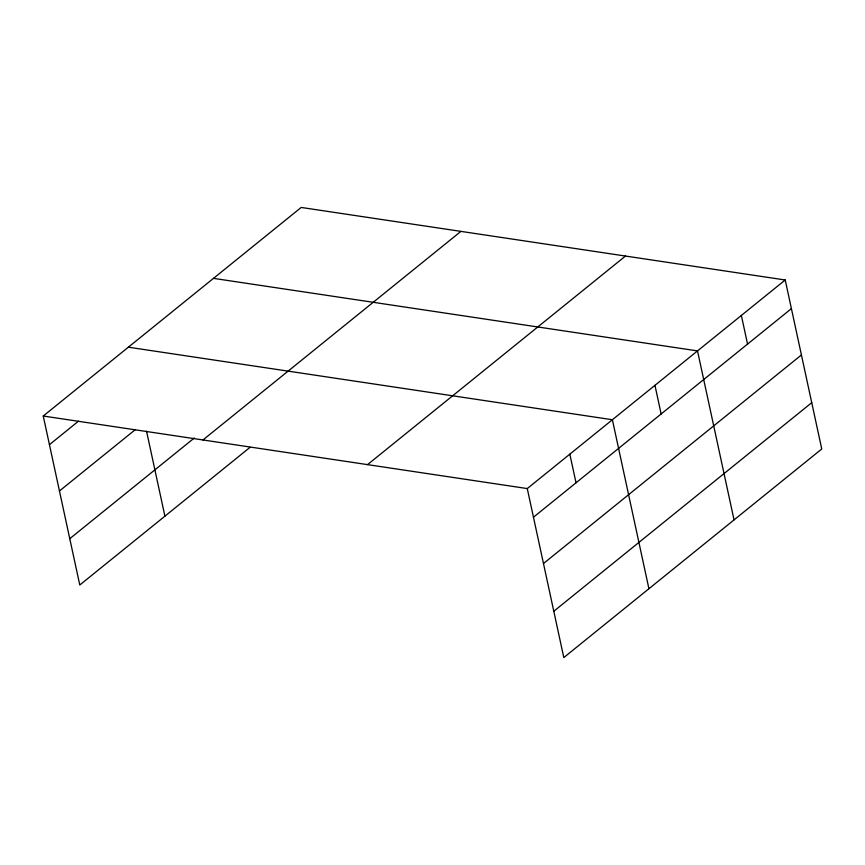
<?xml version="1.0" encoding="UTF-8"?>
<svg xmlns="http://www.w3.org/2000/svg" width="865" height="865" viewBox="0 0 865 865"><rect width="100%" height="100%" fill="white"/><g stroke="black" fill="none" stroke-linecap="round" stroke-linejoin="round"><path stroke-width="1.3" d="M250.028 447.346L79.785 585.01L43.25 416.022L301.193 207.438L785.215 279.99L821.75 448.978L563.807 657.562L527.272 488.574L785.215 279.99M49.446 444.664L78.51 421.158M59.458 490.974L135.232 429.7M69.773 538.69L194.344 437.96M202.972 439.961L460.915 231.377M367.539 464.624L625.482 256.051M533.467 517.216L791.41 308.632M543.48 563.526L801.423 354.953M553.795 611.252L811.738 402.668M213.493 278.357L697.514 350.909L734.05 519.897M128.377 347.189L612.388 419.741L648.923 588.73M43.25 416.022L527.272 488.574M741.359 315.455L747.555 344.097M654.956 385.325L661.141 413.967M569.83 454.157L576.025 482.8M146.531 431.17L164.912 516.178"/></g></svg>
